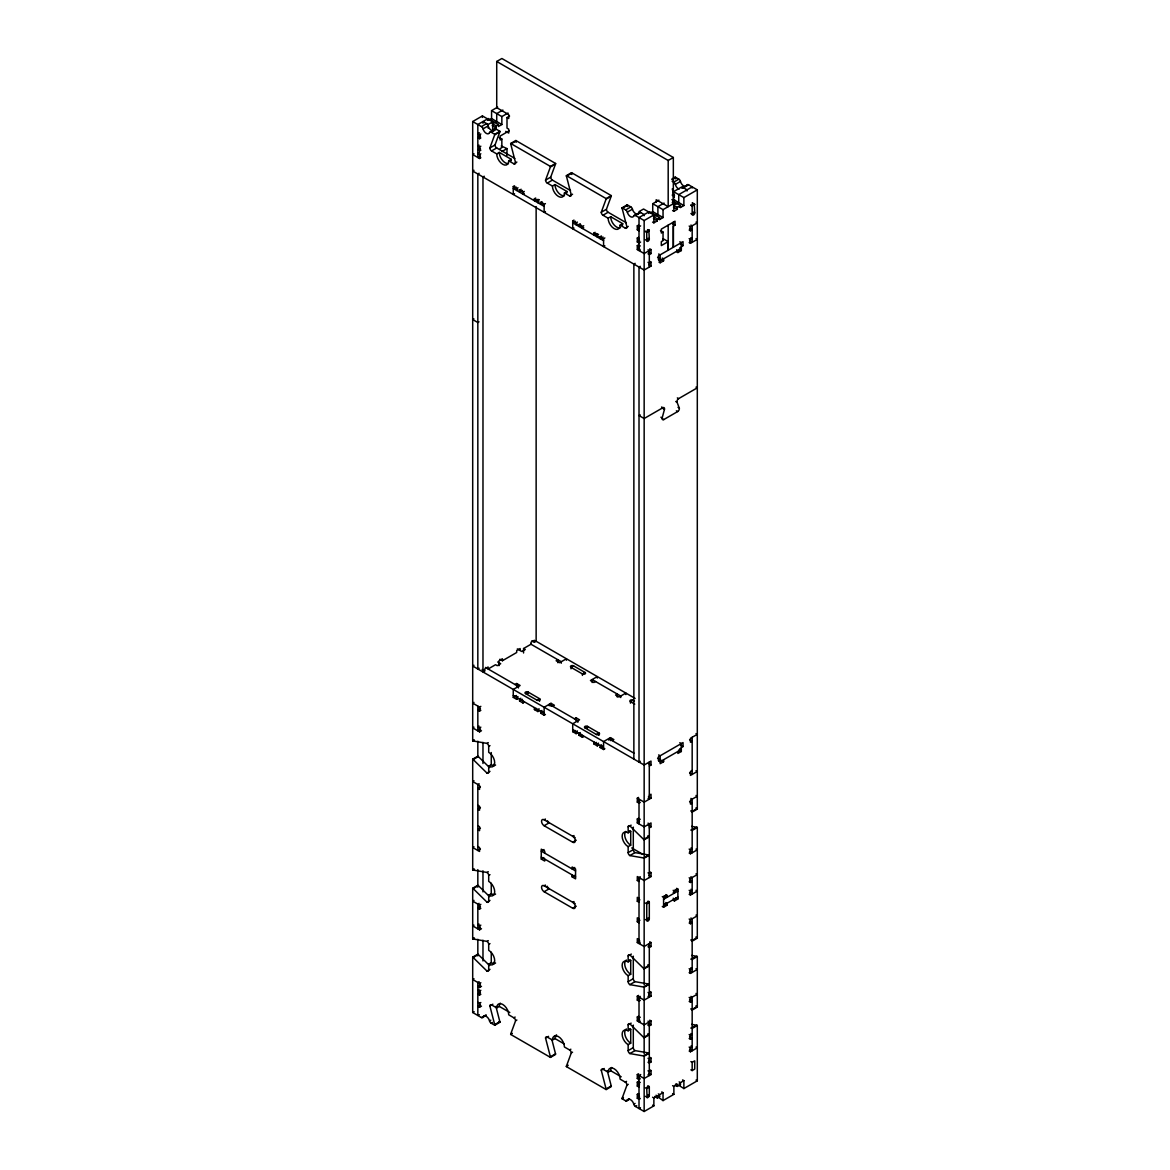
<?xml version="1.0" encoding="UTF-8"?>
<svg xmlns="http://www.w3.org/2000/svg" width="1170" height="1170" viewBox="0 0 1170 1170"><rect width="100%" height="100%" fill="white"/><g stroke="black" fill="none" stroke-linecap="round" stroke-linejoin="round"><path stroke-width="1.5" d="M658.885 262.022L660.172 262.767L660.172 258.804L657.598 257.327M663.039 240.274L663.039 238.665L668.187 241.634L668.187 250.219L668.187 225.137M673.335 203.697L673.335 157.497L668.187 160.465L668.187 206.666L656.18 199.734L656.18 202.366M676.611 251.799L677.883 252.544L681.32 250.555L681.32 246.592L683.031 245.612L683.031 241.649L658.461 255.835L658.461 259.798L660.172 258.804M675.733 401.485L677.02 402.217L679.302 408.067A2.428 1.404 -60 0 1 677.664 411.562L663.799 419.562A2.428 1.404 -60 0 1 662.161 417.953L664.443 409.471A2.428 1.404 -60 0 0 662.849 407.745L661.562 406.999M496.723 153.899L499.297 152.407L511.305 159.339L508.731 160.831A8.482 4.899 60 0 1 502.72 164.297A8.482 4.899 60 0 1 496.723 153.899L491.575 150.93A2.428 1.404 60 0 1 489.864 147.961L494.691 134.813A2.428 1.404 60 0 0 494.764 134.287L499.912 131.318L496.299 129.226A2.428 1.404 60 0 0 494.676 129.621A4.855 2.793 60 0 1 491.444 130.396A4.855 2.793 60 0 1 488.212 125.877A2.428 1.404 60 0 0 486.588 123.625L481.455 126.594L472.695 121.548L472.695 740.8A2.428 1.404 60 0 0 473.177 740.99L486.983 743.389L488.27 742.643M489.864 147.961L495.012 144.992L499.839 131.844A2.428 1.404 60 0 0 499.912 131.318M552.415 186.059L554.99 184.567L566.997 191.5L564.423 192.977A8.482 4.899 60 0 1 558.426 196.443A8.482 4.899 60 0 1 552.415 186.059L547.282 183.09A2.428 1.404 60 0 1 545.556 180.107L550.397 166.974A2.428 1.404 60 0 0 550.47 166.447L555.604 163.478L515.824 140.502L510.69 143.471A2.428 1.404 60 0 0 510.749 144.085L515.59 162.805A2.428 1.404 60 0 1 513.864 163.8L508.731 160.831M545.556 180.107L550.704 177.138L555.531 164.005A2.428 1.404 60 0 0 555.604 163.478M608.122 218.205L610.696 216.728L622.689 223.66L620.115 225.137A8.482 4.899 60 0 1 614.118 228.603A8.482 4.899 60 0 1 608.122 218.205L602.974 215.236A2.428 1.404 60 0 1 601.263 212.267L606.089 199.119A2.428 1.404 60 0 0 606.162 198.608L611.31 195.624L571.53 172.663L566.382 175.632A2.428 1.404 60 0 0 566.455 176.246L571.282 194.966A2.428 1.404 60 0 1 569.571 195.946L564.423 192.977M601.263 212.267L606.411 209.298L611.237 196.15A2.428 1.404 60 0 0 611.31 195.624M551.918 1039.794L555.531 1053.834A2.428 1.404 60 0 1 555.604 1054.433L550.47 1057.402L510.69 1034.441A2.428 1.404 60 0 1 510.749 1033.914L515.59 1020.766L516.877 1020.035M607.303 1070.769L611.237 1085.994A2.428 1.404 60 0 1 611.31 1086.594L606.162 1089.562L566.382 1066.601A2.428 1.404 60 0 1 566.455 1066.075L571.282 1052.927L572.569 1052.181M657.891 1096.89L663.039 1100.59L663.039 1092.678L659.617 1094.652L659.617 1096.641L657.306 1097.972L657.306 1095.997L653.869 1097.972L653.869 1105.884L644.158 1111.5L635.398 1106.44A2.428 1.404 60 0 1 633.774 1104.188A4.855 2.793 60 0 0 630.542 1099.683A4.855 2.793 60 0 0 627.31 1100.458A2.428 1.404 60 0 1 625.701 1100.838L622.074 1098.762A2.428 1.404 60 0 1 622.147 1098.235L626.974 1085.087L628.261 1084.341M505.718 131.347L508.731 133.073L508.731 129.124L507.005 128.13L507.005 117.57L508.731 118.55L508.731 114.601L496.723 107.669L496.723 61.469L501.872 58.5L673.335 157.497M472.695 121.548L482.406 115.932L492.672 121.885L492.672 129.811L496.095 127.823L496.095 125.848L492.234 123.625M480.402 156.019L477.828 157.511L477.828 124.517L488.153 118.55L498.405 124.517L498.405 126.492L501.842 124.517L491.575 118.55L491.575 110.638L497.674 107.113M496.694 113.622L502.881 110.053M489.221 119.925L491.575 118.55M482.976 123.274L482.976 121.548L488.153 124.503L493.287 121.534L493.287 123.011M501.842 124.517L501.842 116.59L508.029 113.022M481.455 126.594A2.428 1.404 60 0 1 483.064 128.846L488.212 125.877M494.369 122.894L496.723 121.534L496.723 113.607M479.437 132.824L477.828 133.746L479.554 134.74L480.841 133.994M507.005 117.57L509.579 116.079M496.095 125.848L498.405 124.517M480.241 136.32L477.828 137.709L479.554 138.703L480.841 137.958M483.064 128.846A4.855 2.793 60 0 0 486.296 133.365A4.855 2.793 60 0 0 489.528 132.59L494.676 129.621M489.528 132.59A2.428 1.404 60 0 1 491.151 132.195L496.299 129.226M494.691 134.813L499.839 131.844M479.115 145.212L477.828 145.957L479.554 146.952L480.841 146.206M509.184 130.835L500.131 136.056L500.131 140.02L501.842 139.025L501.842 147.61L500.131 148.605M480.402 148.429L477.828 149.921L479.554 150.915L480.841 150.169M473.982 153.796L472.695 154.542L479.554 158.506L480.841 157.76M479.437 152.626L477.828 153.548L479.554 154.542L480.841 153.796M491.575 150.93L496.723 147.961L514.829 158.418M501.228 145.987L506.99 148.605L506.99 155.464M510.749 144.085L515.897 141.117A2.428 1.404 60 0 1 515.824 140.502M501.842 151.573L506.99 148.605M473.982 170.293L472.695 171.039L644.158 270.036L651.017 266.073L651.017 262.109L649.73 261.378M479.13 173.262L477.828 174.008L477.828 668.991L479.115 668.245M484.263 176.231L482.976 176.977L482.976 671.96L484.687 670.966L484.687 668.991L488.124 667.002L488.124 668.991L495.553 664.706L497.265 665.686L500.702 663.712L497.689 661.971M513.864 163.8L516.877 162.06M514.551 193.723L513.264 194.469L513.264 186.542L514.551 185.811M516.014 186.951L513.264 188.531L544.138 206.344M550.397 166.974L555.531 164.005M513.264 186.542L516.701 188.531L517.988 187.785M517.988 189.759L516.701 190.505L516.701 188.531M522.449 190.491L519.553 192.158L519.553 190.183L521.162 189.248M519.553 190.183L522.99 192.158L524.277 191.412M524.277 193.401L522.99 194.132L522.99 192.158M547.282 183.09L552.415 180.107L570.536 190.564M566.455 176.246L571.603 173.277A2.428 1.404 60 0 1 571.53 172.663M536.664 199.441L534.412 200.743L534.412 198.754L535.699 198.023M534.412 198.754L537.849 200.743L539.136 199.997M539.136 201.971L537.849 202.717L537.849 200.743M542.953 203.068L540.701 204.37L540.701 202.381L541.988 201.649M540.701 202.381L544.138 204.37L545.425 203.624M569.571 195.946L572.569 194.22M545.425 211.551L544.138 212.282L544.138 204.37M606.089 199.119L611.237 196.15M574.002 228.048L572.715 228.793L572.715 220.867L574.002 220.121M575.45 221.262L572.715 222.841L603.574 240.669M572.715 220.867L576.137 222.841L577.424 222.11M577.424 224.084L576.137 224.83L576.137 222.841M581.256 225.181L579.004 226.483L579.004 224.494L580.291 223.748M579.004 224.494L582.426 226.483L583.713 225.737M602.974 215.236L608.122 212.267L626.228 222.724M583.713 227.711L582.426 228.457L582.426 226.483M622.074 207.792L627.222 204.823L630.835 206.914A2.428 1.404 60 0 1 632.458 209.167A4.855 2.793 60 0 0 635.69 213.671A4.855 2.793 60 0 0 638.922 212.896A2.428 1.404 60 0 1 640.546 212.516L635.398 215.485A2.428 1.404 60 0 0 633.774 215.865A4.855 2.793 60 0 1 630.542 216.64A4.855 2.793 60 0 1 627.31 212.136A2.428 1.404 60 0 0 625.701 209.883L622.074 207.792A2.428 1.404 60 0 0 622.147 208.392L626.974 227.126A2.428 1.404 60 0 1 625.263 228.106L620.115 225.137M672.019 178.951L675.236 177.109L678.849 179.185A2.428 1.404 60 0 1 680.472 181.438A4.855 2.793 60 0 0 683.704 185.957A4.855 2.793 60 0 0 686.936 185.182A2.428 1.404 60 0 1 688.545 184.787L697.305 189.847L697.305 809.099L692.172 812.068A2.428 1.404 60 0 1 691.675 811.702L690.812 810.854M622.147 208.392L627.295 205.423A2.428 1.404 60 0 1 627.222 204.823M672.092 179.566L675.309 177.708A2.428 1.404 60 0 1 675.236 177.109M625.701 209.883L630.835 206.914M672.121 181.248L673.701 182.154L678.849 179.185M627.31 212.136L632.458 209.167M673.701 182.154A2.428 1.404 60 0 1 675.324 184.407L680.472 181.438M597.343 233.854A1.813 1.053 0 0 1 596.437 233.576L593.863 235.053L593.863 233.079L595.15 232.333M593.863 233.079L597.285 235.053L598.572 234.307M650.447 212.94L652.728 211.624L652.728 203.712L658.915 200.129M697.305 189.847L683.88 197.598L683.88 205.525L673.569 199.602L673.569 191.675L681.905 186.864L687.053 189.833L687.024 191.002M598.572 236.296L597.285 237.042L597.285 235.053M633.774 215.865L638.922 212.896M686.936 185.182L681.788 188.151A2.428 1.404 60 0 1 683.412 187.756L688.545 184.787M603.033 237.013L600.151 238.68L600.151 236.706L601.438 235.96M672.15 195.097L674.563 195.2M657.876 206.68L664.063 203.097M600.151 236.706L603.574 238.68L604.861 237.949M625.263 228.106L628.261 226.38M671.887 199.587L673.276 200.392L674.563 199.646M473.865 318.854L472.695 319.527L477.828 322.51L478.998 321.823M635.398 215.485L644.158 220.53L654.469 214.578L654.469 216.07M652.728 203.712L663.039 209.635L675.309 202.556L675.309 204.033M639.01 230.768L637.299 229.773L637.299 225.81L638.586 225.079M655.58 215.923L657.891 214.578L657.891 206.666M675.953 204.165L678.732 202.556L678.732 194.63L692.172 186.878L692.172 188.034M604.861 245.861L603.574 246.607L603.574 238.68M640.619 225.883L639.01 226.805L637.299 225.81M637.299 229.773L639.551 228.472M653.445 216.655L657.306 218.892L659.617 217.547L659.617 219.536L658.33 218.79M673.452 205.116L677.298 207.339L680.443 205.525L680.443 207.499L679.156 206.754M652.582 222.11L653.869 222.841L657.306 220.867L657.306 218.892M659.617 219.536L663.039 217.547L663.039 209.635M672.589 210.556L673.876 211.302L677.298 209.313L677.298 207.339M680.443 207.499L683.88 205.525M640.619 242.044L639.01 242.98L637.299 241.985L637.299 238.022L638.586 237.276M637.299 241.985L639.551 240.684M648.019 253.788L649.306 254.519L651.017 253.539L651.017 249.576L644.158 253.539L637.299 249.576L637.299 245.612L638.586 244.866M668.187 241.634L661.328 245.598L661.328 241.634L663.039 240.654L663.039 232.07L661.328 233.064L661.328 229.101L675.046 221.189L675.046 225.137L673.335 226.132L673.335 247.25L673.335 222.168M640.297 245.861L639.01 246.607L637.299 245.612M637.299 249.576L639.551 248.274M640.297 249.824L639.01 250.57L639.01 217.561L648.721 211.96L648.721 213.437M689.159 226.059L690.446 226.805L697.305 222.841L696.018 222.11M689.159 230.022L690.446 230.768L692.172 229.773L689.598 228.296M635.164 263.352L633.862 264.098L633.862 759.081M640.297 266.321L639.01 267.067L639.01 762.05L640.297 761.304M651.017 262.109L649.306 263.104L648.019 262.358M689.159 238.607L690.446 239.353L692.172 238.358L690.885 237.612M658.651 259.93L660.158 260.793L681.306 248.581L681.306 242.643L679.799 241.78M689.159 242.57L690.446 243.302L697.305 239.353L696.018 238.607M660.172 262.767L663.595 260.793L663.595 258.804L662.308 258.058M640.18 414.882L639.01 415.555L644.158 418.524L662.849 407.745M677.02 402.217A2.428 1.404 -60 0 1 678.629 398.634L697.305 387.84L696.018 387.094M473.982 665.277L472.695 666.022L644.158 765.019L651.017 761.056L651.017 765.019L649.306 765.999M499.839 659.251L502.413 660.743L516.701 652.494L516.701 650.505L520.123 648.531L520.123 650.505M523.56 652.992L523.56 648.531L530.99 644.246L530.99 642.257L534.412 640.283L534.412 642.257L536.138 641.277L536.138 206.564M473.982 702.395L472.695 703.141L479.554 707.104L480.841 706.358M514.99 684.494L516.701 683.514L520.123 685.488L513.264 689.452L513.264 697.364L516.701 699.353L517.988 698.607M480.402 708.581L477.828 710.073L479.554 711.067L480.841 710.322M513.264 697.364L516.482 695.506M517.988 696.633L516.701 697.364L516.701 699.353M528.138 693.576L528.138 692.084A1.813 1.053 0 0 0 525.564 692.084A1.813 1.053 0 0 0 525.564 693.576L528.138 692.084L539.56 698.695L539.56 701.283M573.563 665.862A1.813 1.053 0 0 0 571.004 665.862A1.813 1.053 0 0 0 571.004 667.339L582.426 673.935A1.813 1.053 0 0 0 585 673.935A1.813 1.053 0 0 0 585 672.457L573.563 665.862L571.004 667.339L571.004 668.83M520.84 698.271L519.553 699.016L519.553 700.991L522.99 702.98L524.277 702.234M473.982 727.155L472.695 727.886L479.554 731.85L481.484 730.738M519.553 700.991L522.449 699.324M479.115 726.16L477.828 726.906L479.554 727.886L480.841 727.155M480.577 729.276L477.828 730.855L477.828 706.11M536.986 700.172L539.56 698.695A1.813 1.053 0 0 1 539.56 700.172A1.813 1.053 0 0 1 536.986 700.172L525.564 693.576M585 672.457L582.426 673.935L582.426 675.426M472.695 740.8L473.982 740.054M473.177 740.99L474.464 740.259M534.412 707.601L534.412 709.576L536.343 708.464M539.136 708.83L537.849 709.576L537.849 711.55L539.136 710.819M552.708 706.27L554.419 705.291L550.997 703.302L544.138 707.265L544.138 715.192L545.425 714.446M541.988 710.482L540.701 711.228L540.701 713.203L544.138 715.192M540.701 713.203L542.953 711.901M595.574 681.525L593.863 682.519L590.426 680.545L597.285 676.582L597.285 678.059M489.543 767.578L478.325 756.566A2.428 1.404 60 0 0 477.828 756.2L472.695 759.169A2.428 1.404 60 0 1 473.177 759.535L486.983 773.077A2.428 1.404 60 0 0 488.694 772.098L488.694 766.16A8.482 4.899 60 0 0 494.691 762.694A8.482 4.899 60 0 0 488.694 752.295L488.694 746.358L489.981 745.612M473.177 759.535L478.325 756.566M488.694 766.16L491.268 764.668A8.482 4.899 60 0 0 495.583 765.048M574.426 718.819L576.137 717.824L579.574 719.813L572.715 723.762L572.715 731.689L576.137 733.663L577.424 732.917M486.983 773.077L489.981 771.352M473.982 780.77L472.695 781.516L479.554 785.48L479.554 789.428L477.828 788.448L480.402 786.957M479.115 783.739L477.828 784.485L477.828 850.488L480.402 848.996M572.715 731.689L574.967 730.387M577.424 730.943L576.137 731.689L576.137 733.663M587.574 727.886L587.574 726.409A1.813 1.053 0 0 0 585 726.409A1.813 1.053 0 0 0 585 727.886L587.574 726.409L598.996 733.005L598.996 735.228M634.433 700.991L633.014 700.172L630.44 701.664L630.44 703.141M580.291 732.596L579.004 733.341L579.004 735.316L582.426 737.29L583.713 736.559M579.004 735.316L580.934 734.204M596.437 734.497L598.996 733.005A1.813 1.053 0 0 1 598.996 734.497A1.813 1.053 0 0 1 596.437 734.497L585 727.886M593.863 741.912L593.863 743.901L596.437 742.409M598.572 743.155L597.285 743.901L597.285 745.875L598.572 745.129M612.144 740.595L613.87 739.601L610.433 737.626L603.574 741.59L603.574 749.502L604.861 748.756M601.438 744.807L600.151 745.539L600.151 747.528L603.574 749.502M600.151 747.528L603.033 745.86M480.402 828.214L477.828 829.691L479.554 830.685L479.554 826.722L477.828 825.727M473.982 846.773L472.695 847.519L479.554 851.467L479.554 847.519L477.828 846.524M576.254 840.192L572.715 842.224L544.138 825.727A3.642 2.106 60 0 1 541.564 821.281A3.642 2.106 60 0 1 544.138 819.79L545.425 819.044M544.138 825.727L549.271 822.759A3.642 2.106 60 0 1 547.458 820.843M681.32 747.513L683.031 746.533L683.031 742.57L658.461 756.756L658.461 760.719L660.172 759.725L657.598 758.248M472.695 759.169L472.695 869.851L473.982 869.105M472.695 869.851A2.428 1.404 60 0 0 473.177 870.056L474.464 869.31M663.595 759.725L663.595 761.714L660.172 763.688L660.158 755.776L658.651 754.913M679.799 742.701L681.306 743.564L681.32 751.476L677.883 753.451L677.883 751.476M473.177 870.056L486.983 872.44L488.27 871.694M489.543 896.63L478.325 885.631A2.428 1.404 60 0 0 477.828 885.266L472.695 888.235A2.428 1.404 60 0 1 473.177 888.6L486.983 902.143A2.428 1.404 60 0 0 488.694 901.149L488.694 895.211A8.482 4.899 60 0 0 494.691 891.745A8.482 4.899 60 0 0 488.694 881.346L488.694 875.409L489.981 874.663M473.177 888.6L478.325 885.631M544.021 849.552L541.271 851.146L575.567 870.933M640.297 802.386L639.01 803.132L637.299 802.137L637.299 798.174L638.586 797.428M574.002 835.556L572.715 836.287A3.642 2.106 60 0 1 575.289 840.747A3.642 2.106 60 0 1 572.715 842.224M637.299 802.137L639.551 800.836M649.306 795.205L651.017 794.225L651.017 798.174L644.158 802.137L637.299 798.174M692.172 770.46L690.446 771.454L690.446 775.403L697.305 771.454L696.018 770.708M544.708 853.12L544.708 851.146L541.271 849.157L541.271 859.058L543.845 857.581M473.982 900.388L472.695 901.134L479.554 905.097L480.841 904.351M488.694 895.211L491.268 893.719A8.482 4.899 60 0 0 495.583 894.099M479.115 903.357L477.828 904.103L477.828 928.848L480.402 927.371M486.983 902.143L489.981 900.403M480.402 906.574L477.828 908.066L479.554 909.061L480.841 908.315M649.306 827.877L651.017 826.883L651.017 822.934L644.158 826.883L637.299 822.934L637.299 818.971L638.586 818.225M640.297 819.219L639.01 819.951L637.299 818.971M629.87 855.577L635.017 852.608L648.809 855.007A2.428 1.404 60 0 1 649.306 855.197L644.158 858.166A2.428 1.404 60 0 0 643.661 857.976L629.87 855.577A2.428 1.404 60 0 1 628.158 852.608L628.158 846.67A8.482 4.899 60 0 1 622.147 836.272A8.482 4.899 60 0 1 628.158 832.806L628.158 826.868L631.156 825.143M637.299 822.934L639.551 821.632M628.158 832.806L630.718 831.329L630.718 845.179L628.158 846.67M473.982 925.148L472.695 925.88L479.554 929.843L481.484 928.731M574.719 867.482L572.145 868.959L572.145 866.985L575.567 868.959L575.567 878.86L572.145 876.886L572.145 874.897M576.254 906.194L572.715 908.227L544.138 891.73A3.642 2.106 60 0 1 541.564 887.269A3.642 2.106 60 0 1 544.138 885.792L545.425 885.046M479.115 924.154L477.828 924.9L479.554 925.88L480.841 925.148M544.138 891.73L549.271 888.761A3.642 2.106 60 0 1 547.121 886.173M572.145 876.886L574.719 875.394M643.661 839.431L648.809 836.448A2.428 1.404 60 0 0 649.306 836.813L644.158 839.797A2.428 1.404 60 0 1 643.661 839.431L629.87 825.888A2.428 1.404 60 0 0 628.158 826.868M691.675 811.702L696.823 808.733A2.428 1.404 60 0 0 697.305 809.099M472.695 888.235L472.695 938.793L473.982 938.047M472.695 938.793A2.428 1.404 60 0 0 473.177 938.983L474.464 938.252M628.158 852.608L633.292 849.639L633.292 827.117M473.177 938.983L486.983 941.382L488.27 940.636M489.543 965.572L478.325 954.559A2.428 1.404 60 0 0 477.828 954.193L472.695 957.162A2.428 1.404 60 0 1 473.177 957.528L486.983 971.071A2.428 1.404 60 0 0 488.694 970.091L488.694 964.153A8.482 4.899 60 0 0 494.691 960.687A8.482 4.899 60 0 0 488.694 950.289L488.694 944.351L489.981 943.605M643.661 857.976L648.809 855.007M690.812 830.1L696.823 827.278A2.428 1.404 60 0 1 697.305 827.482L697.305 938.164L692.172 941.133A2.428 1.404 60 0 1 691.675 940.768L690.812 939.919M697.305 827.482L692.172 830.451A2.428 1.404 60 0 0 691.675 830.247M473.177 957.528L478.325 954.559M574.002 901.543L572.715 902.289A3.642 2.106 60 0 1 575.289 906.75A3.642 2.106 60 0 1 572.715 908.227M488.694 964.153L491.268 962.661A8.482 4.899 60 0 0 495.583 963.042M640.297 876.798L639.01 877.544L639.01 943.532L640.297 942.801M649.73 871.84L651.017 872.586L651.017 876.549L644.158 880.513L637.299 876.549L637.299 880.513L639.873 879.021M651.017 872.586L649.306 873.581L648.019 872.835M689.159 849.084L690.446 849.815L692.172 848.835L690.885 848.089M473.982 978.763L472.695 979.509L479.554 983.473L480.841 982.727M486.983 971.071L489.981 969.345M689.159 853.032L690.446 853.778L697.305 849.815L696.018 849.084M479.115 981.732L477.828 982.478L477.828 1015.472L479.261 1014.653M480.402 984.95L477.828 986.442L479.554 987.421L481.484 986.31M479.115 989.323L477.828 990.069L479.554 991.063L480.841 990.317M639.01 898.326L637.299 897.331L637.299 901.295L639.873 899.818M479.115 991.794L480.402 992.54L477.828 994.032L479.554 995.012L480.841 994.281M689.159 877.793L690.446 878.524L697.305 874.575L696.018 873.829M477.828 1002.28L479.554 1003.26L480.841 1002.529M662.308 896.586L663.595 897.331L667.032 895.357L667.032 897.331L664.136 895.664M673.174 890.326L674.461 891.057L677.883 889.083L677.883 898.984L674.461 900.958L673.174 900.213M689.159 881.741L690.446 882.487L692.172 881.493L689.598 880.015M480.402 1004.752L477.828 1006.229L479.554 1007.224L481.484 1006.112M663.595 899.32L677.883 891.072L675.134 889.493M472.695 957.162L472.695 1012.503L474.128 1011.684M663.595 905.258L677.883 897.01M495.919 1006.463L499.839 1021.673A2.428 1.404 60 0 1 499.912 1022.287L494.764 1025.256A2.428 1.404 60 0 0 494.691 1024.642L489.864 1005.922L492.862 1004.196M639.01 918.786L637.299 917.792L637.299 921.755L639.873 920.278M689.159 890.326L690.446 891.072L692.172 890.077L690.885 889.332M662.308 906.487L663.595 907.233L667.032 905.258L667.032 903.269L665.745 902.523M689.159 894.289L690.446 895.035L697.305 891.072L696.018 890.326M489.864 1005.922A2.428 1.404 60 0 1 491.575 1004.928L496.723 1007.896L499.297 1006.419A8.482 4.899 60 0 1 500.292 1003.173M472.695 1012.503L481.455 1017.564L485.945 1014.96M481.455 1017.564A2.428 1.404 60 0 0 483.064 1017.183L486.281 1015.326M483.064 1017.183A4.855 2.793 60 0 1 486.296 1016.408A4.855 2.793 60 0 1 489.528 1020.913L490.815 1020.167M489.528 1020.913A2.428 1.404 60 0 0 491.151 1023.165L492.438 1022.419M494.691 1024.642L499.839 1021.673M639.01 939.583L637.299 938.589L637.299 942.552L639.873 941.06M496.723 1007.896A8.482 4.899 60 0 1 502.72 1004.43A8.482 4.899 60 0 1 508.731 1014.829L513.864 1017.798L515.151 1017.052M648.019 946.749L649.306 947.495L651.017 946.501L651.017 942.552L644.158 946.501L637.299 942.552M689.159 919.035L690.446 919.781L697.305 915.817L696.018 915.072M629.87 984.643L635.017 981.659L648.809 984.058A2.428 1.404 60 0 1 649.306 984.262L644.158 987.231A2.428 1.404 60 0 0 643.661 987.027L629.87 984.643A2.428 1.404 60 0 1 628.158 981.659L628.158 975.721A8.482 4.899 60 0 1 622.147 965.338A8.482 4.899 60 0 1 628.158 961.872L628.158 955.934L631.361 954.077M689.159 922.998L690.446 923.744L692.172 922.75L689.598 921.258M628.158 961.872L630.718 960.38L630.718 974.244L628.158 975.721M510.749 1033.914L512.036 1033.168M510.69 1034.441L511.977 1033.695M643.661 968.482L648.809 965.513A2.428 1.404 60 0 0 649.306 965.879L644.158 968.848A2.428 1.404 60 0 1 643.661 968.482L629.87 954.939A2.428 1.404 60 0 0 628.158 955.934M691.675 940.768L696.823 937.799A2.428 1.404 60 0 0 697.305 938.164M628.158 981.659L633.292 978.69L633.292 956.168M550.47 1057.402A2.428 1.404 60 0 0 550.397 1056.803L545.556 1038.082L548.569 1036.342M643.661 987.027L648.809 984.058M690.812 959.151L696.823 956.343A2.428 1.404 60 0 1 697.305 956.533L697.305 1007.092L692.172 1010.061A2.428 1.404 60 0 1 691.675 1009.695L690.812 1008.847M545.556 1038.082A2.428 1.404 60 0 1 547.282 1037.088L552.415 1040.057L554.99 1038.58A8.482 4.899 60 0 1 556.525 1034.836M697.305 956.533L692.172 959.502A2.428 1.404 60 0 0 691.675 959.312M640.297 1000.379L639.01 1001.125L637.299 1000.131L637.299 996.167L638.586 995.421M640.297 996.416L639.01 997.162L639.01 1021.907L640.297 1021.161M637.299 1000.131L639.551 998.829M637.299 996.167L644.158 1000.131L651.017 996.167L651.017 992.204L649.306 993.198L648.019 992.452M689.159 968.702L690.446 969.447L692.172 968.453L690.885 967.707M689.159 972.665L690.446 973.396L697.305 969.447L696.018 968.702M550.397 1056.803L555.531 1053.834M552.415 1040.057A8.482 4.899 60 0 1 558.426 1036.591A8.482 4.899 60 0 1 564.423 1046.989L569.571 1049.958L570.858 1049.212M647.697 1024.935L649.306 1025.871L651.017 1024.876L651.017 1020.913L644.158 1024.876L637.299 1020.913L637.299 1016.964L638.586 1016.218M640.297 1017.213L639.01 1017.944L637.299 1016.964M629.87 1053.57L635.017 1050.601L648.809 1052.985A2.428 1.404 60 0 1 649.306 1053.19L644.158 1056.159A2.428 1.404 60 0 0 643.661 1055.969L629.87 1053.57A2.428 1.404 60 0 1 628.158 1050.601L628.158 1044.664A8.482 4.899 60 0 1 622.147 1034.265A8.482 4.899 60 0 1 628.158 1030.799L628.158 1024.861L631.156 1023.136M637.299 1020.913L639.551 1019.626M566.455 1066.075L568.064 1065.139M566.382 1066.601L567.669 1065.855M628.158 1030.799L630.718 1029.322L630.718 1043.172L628.158 1044.664M689.159 997.41L690.446 998.156L697.305 994.193L696.018 993.447M689.159 1001.374L690.446 1002.105L692.172 1001.125L689.598 999.633M643.661 1037.41L648.809 1034.441A2.428 1.404 60 0 0 649.306 1034.806L644.158 1037.775A2.428 1.404 60 0 1 643.661 1037.41L629.87 1023.867A2.428 1.404 60 0 0 628.158 1024.861M691.675 1009.695L696.823 1006.726A2.428 1.404 60 0 0 697.305 1007.092M628.158 1050.601L633.292 1047.633L633.292 1025.11M606.162 1089.562A2.428 1.404 60 0 0 606.089 1088.963L601.263 1070.228L604.261 1068.503M601.263 1070.228A2.428 1.404 60 0 1 602.974 1069.248L608.122 1072.217L610.696 1070.726A8.482 4.899 60 0 1 611.691 1067.479M643.661 1055.969L648.809 1052.985M690.812 1028.094L696.823 1025.271A2.428 1.404 60 0 1 697.305 1025.476L697.305 1080.817L683.88 1088.568L678.732 1085.219M697.305 1025.476L692.172 1028.445A2.428 1.404 60 0 0 691.675 1028.24M648.019 1062.243L649.306 1062.989L651.017 1062.009L651.017 1058.046L649.306 1059.025L648.019 1058.294M689.159 1034.529L690.446 1035.274L692.172 1034.28L690.885 1033.534M689.159 1038.492L690.446 1039.238L692.172 1038.243L689.598 1036.752M606.089 1088.963L611.237 1085.994M640.297 1078.755L639.01 1079.486L637.299 1078.506L637.299 1074.543L638.586 1073.797M608.122 1072.217A8.482 4.899 60 0 1 614.118 1068.751A8.482 4.899 60 0 1 620.115 1079.149L625.263 1082.118L626.55 1081.372M640.721 1074.543L639.01 1075.537L639.01 1108.531L640.443 1107.697M637.299 1078.506L639.551 1077.204M637.299 1074.543L644.158 1078.506L651.017 1074.543L651.017 1070.579L649.306 1071.574L648.019 1070.828M689.159 1047.077L690.446 1047.808L692.172 1046.828L690.885 1046.082M639.01 1087.076L637.299 1086.096L637.299 1082.133L638.586 1081.387M689.159 1051.026L690.446 1051.771L697.305 1047.808L696.018 1047.077M640.297 1082.382L639.01 1083.128L637.299 1082.133M637.299 1086.096L639.551 1084.795M622.147 1098.235L623.434 1097.489M622.074 1098.762L623.361 1098.016M625.701 1100.838L628.582 1099.171M690.885 1061.585L692.172 1062.331L694.731 1060.854L694.731 1069.102L692.172 1070.579L690.885 1069.833M640.297 1098.542L639.01 1099.288L637.299 1098.294L637.299 1094.345L638.586 1093.599M627.31 1100.458L629.562 1099.156M637.299 1098.294L639.551 1097.007M633.774 1104.188L635.061 1103.442M646.732 1096.816L649.306 1095.325L648.019 1094.593M635.398 1106.44L636.685 1105.694M672.589 1085.672L673.876 1086.418L677.298 1084.444L677.298 1086.418L675.061 1085.117M679.156 1081.884L680.443 1082.63L683.88 1080.641L683.88 1088.568M677.298 1086.418L680.443 1084.605L680.443 1082.63M663.039 1100.59L673.876 1094.345L673.876 1086.418M691.645 826.386L696.823 827.278M691.645 955.437L696.823 956.343M691.645 1024.379L696.823 1025.271M694.249 203.595L694.731 212.779A1.813 1.053 -60 0 1 693.459 215.017A1.813 1.053 -60 0 1 692.172 214.271L690.885 213.525M648.823 229.817L649.306 239.016A1.813 1.053 -60 0 1 648.019 241.239A1.813 1.053 -60 0 1 646.732 240.493L645.445 239.762M647.112 1097.738L646.732 1088.568A1.813 1.053 -60 0 1 648.019 1086.345A1.813 1.053 -60 0 1 649.306 1087.076L649.306 1095.573A1.843 1.068 -60 0 1 647.288 1097.592M496.723 61.469L668.187 160.465M673.569 191.675L683.88 197.598M692.494 202.995L694.731 204.282M692.172 203.053L694.731 204.531L692.172 206.022L690.885 205.276M690.885 205.028L692.172 205.774L692.172 214.271L694.731 212.779L693.459 212.033M672.706 201.079L680.443 205.525M672.267 202.454L673.876 203.375L673.876 211.302M673.452 207.09L677.298 209.313M690.885 225.079L692.172 225.81L692.172 242.322L689.627 240.844M491.575 110.638L501.842 116.59M652.728 211.624L663.039 217.547M672.472 223.66L675.046 225.137M649.306 211.624L659.617 217.547M492.234 125.599L496.095 127.823M653.445 218.644L657.306 220.867M491.151 132.195L494.764 134.287M510.69 143.471L550.47 166.447M566.382 175.632L606.162 198.608M499.268 137.548L501.842 139.025M660.465 230.592L663.039 232.07M680.457 244.12L683.031 245.612M679.799 247.718L681.306 248.581M647.697 229.598L649.306 230.519M647.58 229.773L649.306 230.768L646.732 232.245L645.445 231.514M679.068 249.254L681.32 250.555M479.115 135.237L480.402 135.983M645.445 231.265L646.732 232.011L646.732 240.493L649.306 239.016L648.019 238.27M479.115 135.486L480.402 136.232M676.611 249.81L677.883 250.555L677.883 252.544M637.299 238.022L639.01 239.016M649.73 248.83L651.017 249.576M658.651 253.992L660.158 254.855L660.158 260.793M648.019 249.824L649.306 250.57L649.306 267.067M648.765 252.237L651.017 253.539M660.714 259.111L663.595 260.793M648.765 264.771L651.017 266.073M677.342 397.888L678.629 398.634M678.015 407.321L679.302 408.067M676.377 410.816L677.664 411.562M663.171 408.74L664.443 409.471M660.874 417.222L662.161 417.953M662.512 418.816L663.799 419.562M535.992 641.189L635.12 698.417M696.018 733.59L697.305 734.321L690.446 738.285L690.446 742.248L692.172 741.253L689.598 739.776M531.853 640.78L534.412 642.257M530.844 644.158L561.278 661.723L561.278 663.214M634.725 704.135L630.44 701.664A1.813 1.053 0 0 1 630.44 700.172A1.813 1.053 0 0 1 633.014 700.172M523.56 648.531L525.272 649.525L521.849 651.5L517.345 648.897M680.457 745.041L683.031 746.533M679.799 748.639L681.306 749.502L660.158 761.714L658.651 760.851M678.746 749.999L681.32 751.476M689.598 772.931L692.172 774.423L692.172 737.29M661.035 760.222L663.595 761.714M485.448 667.441L518.412 686.483L518.412 687.96M634.082 753.261L608.722 738.621L608.722 740.098M648.443 763.527L651.017 765.019M482.128 669.489L484.687 670.966M696.018 795.454L697.305 796.2L690.446 800.163L690.446 804.112L692.172 803.132L689.598 801.64M513.264 695.389L544.138 713.203M572.715 729.7L603.574 747.528M690.885 798.423L692.172 799.168L692.172 852.784L689.598 851.307M534.412 709.576L537.849 711.55M593.863 743.901L597.285 745.875M648.443 796.697L651.017 798.174M648.019 798.423L649.306 799.168L649.306 762.05M648.019 823.168L649.306 823.914L649.306 877.544M648.443 825.406L651.017 826.883M690.885 876.798L692.172 877.544L692.172 894.041L689.598 892.549M631.741 847.943L642.798 854.319M676.611 888.337L677.883 889.083M648.765 875.248L651.017 876.549M673.174 892.3L674.461 893.046L674.461 891.057M544.138 819.79L575.172 837.72M675.646 897.682L677.883 898.984M673.174 898.238L674.461 898.984L674.461 900.958M665.745 894.611L667.032 895.357M637.299 880.513L639.01 881.493M690.885 918.04L692.172 918.786L692.172 972.416L689.598 970.924M664.458 903.766L667.032 905.258M647.697 901.353L649.306 902.289L649.306 918.786A1.813 1.053 -60 0 1 648.019 921.009A1.813 1.053 -60 0 1 646.732 920.278L645.445 919.532M477.828 805.267L479.554 806.262L479.554 810.225L477.828 809.231L480.402 807.753L479.115 807.007M645.445 903.035L646.732 903.766L649.306 902.289A1.813 1.053 -60 0 0 648.019 901.543A1.813 1.053 -60 0 0 646.732 903.766L646.732 920.278L649.306 918.786L648.019 918.04M637.299 901.295L639.01 902.289M541.271 857.083L575.567 876.886M541.271 859.058L544.708 861.047L544.708 859.058M637.299 921.755L639.01 922.75M649.73 941.806L651.017 942.552M648.765 945.214L651.017 946.501M544.138 885.792L575.172 903.708M690.885 996.416L692.172 997.162L692.172 1050.777L689.598 1049.3M649.73 991.473L651.017 992.204M648.765 994.866L651.017 996.167M648.019 996.416L649.306 997.162L649.306 943.532M649.73 1020.181L651.017 1020.913M648.019 1021.161L649.306 1021.907L649.306 1075.537L648.019 1074.791M648.765 1023.574L651.017 1024.876M696.018 1080.071L697.305 1080.817M649.73 1057.3L651.017 1058.046M682.593 1079.91L683.88 1080.641M648.765 1060.707L651.017 1062.009M679.156 1083.859L680.443 1084.605M676.026 1083.698L677.298 1084.444M649.73 1069.833L651.017 1070.579M648.765 1073.241L651.017 1074.543M672.589 1093.599L673.876 1094.345M661.752 1091.932L663.039 1092.678M647.58 1086.096L649.306 1087.076L646.732 1088.568L645.445 1087.822M658.33 1093.921L659.617 1094.652M555.209 1035.728L556.598 1036.532M658.008 1095.705L659.617 1096.641M656.019 1095.252L657.306 1095.997M499.297 1006.419L509.798 1012.474M554.99 1038.58L563.998 1043.772M610.696 1070.726L621.197 1076.795M654.732 1096.48L657.306 1097.972M652.582 1097.226L653.869 1097.972M647.697 1094.652L649.306 1095.573M645.445 1096.319L646.732 1097.065M637.299 1094.345L639.01 1095.325M652.582 1105.153L653.869 1105.884M498.786 1021.629L499.912 1022.287M491.151 1023.165L494.764 1025.256M695.96 807.885L696.823 808.733M647.946 835.614L648.809 836.448M695.96 936.951L696.823 937.799M695.96 1005.878L696.823 1006.726M647.946 964.665L648.809 965.513M647.946 1033.593L648.809 1034.441M675.309 177.708L675.602 178.878M672.267 188.867L674.388 197.057M627.295 205.423L627.603 206.593M571.603 173.277L571.896 174.447M515.897 141.117L516.204 142.287M692.172 1062.331L692.172 1070.579M690.446 226.805L690.446 230.768M690.446 239.353L690.446 243.302M690.446 849.815L690.446 853.778M690.446 878.524L690.446 882.487M690.446 891.072L690.446 895.035M690.446 919.781L690.446 923.744M690.446 969.447L690.446 973.396M690.446 998.156L690.446 1002.105M690.446 1035.274L690.446 1039.238M690.446 1047.808L690.446 1051.771M663.595 897.331L663.595 907.233M653.869 222.841L653.869 214.929L643.558 209.006L639.039 211.609L644.187 214.578L644.158 215.748M644.158 220.53L644.158 856.542M644.158 858.166L644.158 984.95M644.158 987.231L644.158 1053.994M644.158 1056.159L644.158 1111.5M639.01 799.168L639.01 823.914M625.862 694.556L625.862 693.079L619.003 697.042L615.581 695.053L617.292 694.073L617.292 697.042M620.729 697.539L620.729 696.048L592.152 679.551L592.152 682.519M610.433 737.626L610.433 740.595M596.437 233.576L596.437 235.053M582.426 735.316L582.426 737.29M577.848 722.285L577.848 720.793L549.271 704.296L549.271 705.788M576.137 717.824L576.137 720.793M566.426 660.246L566.426 658.754L559.567 662.717L556.13 660.743L557.856 659.748L557.856 662.717M550.997 703.302L550.997 706.27M536.986 199.631L536.986 200.743M522.99 700.991L522.99 702.98M516.701 683.514L516.701 686.483M502.413 660.743L502.413 658.754L498.976 660.743L498.976 665.686M493.842 764.303L493.842 765.911M493.842 962.296L493.842 963.904M491.268 752.544L491.268 764.668M491.268 883.335L491.268 893.719M491.268 952.263L491.268 962.661M488.153 118.55L488.153 119.925M488.153 124.503L488.153 128.144M487.554 118.901L487.554 120.393M482.976 742.394L482.976 763.498M482.976 870.802L482.976 891.906M482.976 940.212L482.976 960.936M482.406 115.932L482.406 117.424M479.554 134.74L479.554 138.703M479.554 146.952L479.554 150.915M479.554 154.542L479.554 158.506M479.554 707.104L479.554 711.067M479.554 727.886L479.554 731.85M479.554 905.097L479.554 909.061M479.554 925.88L479.554 929.843M479.554 983.473L479.554 987.421M479.554 991.063L479.554 995.012M479.554 1003.26L479.554 1007.224M477.828 741.18L477.828 757.005M477.828 869.602L477.828 887.167M477.828 939.305L477.828 955.89M538.829 199.514A1.813 1.053 0 0 1 537.556 199.47M692.07 205.803A1.843 1.068 -60 0 1 694.176 203.755M646.63 232.04A1.843 1.068 -60 0 1 648.736 229.993M486.983 743.389A2.428 1.404 60 0 1 488.694 746.358M635.017 852.608A2.428 1.404 60 0 1 633.292 849.639M630.718 845.179A8.482 4.899 60 0 1 625.38 838.349A8.482 4.899 60 0 1 625.848 831.402M629.416 830.744A8.482 4.899 60 0 1 630.718 831.329M486.983 872.44A2.428 1.404 60 0 1 488.694 875.409M486.983 941.382A2.428 1.404 60 0 1 488.694 944.351M635.017 1050.601A2.428 1.404 60 0 1 633.292 1047.633M635.017 981.659A2.428 1.404 60 0 1 633.292 978.69M630.718 1043.172A8.482 4.899 60 0 1 625.204 1035.772A8.482 4.899 60 0 1 626.403 1028.942M629.416 1028.737A8.482 4.899 60 0 1 630.718 1029.322M630.718 974.244A8.482 4.899 60 0 1 625.204 966.83A8.482 4.899 60 0 1 626.403 960.014M629.416 959.795A8.482 4.899 60 0 1 630.718 960.38M569.571 1049.958A2.428 1.404 60 0 1 571.282 1052.927M625.263 1082.118A2.428 1.404 60 0 1 626.974 1085.087M513.864 1017.798A2.428 1.404 60 0 1 515.59 1020.766M552.415 180.107A2.428 1.404 60 0 1 550.704 177.138M496.723 147.961A2.428 1.404 60 0 1 495.012 144.992M608.122 212.267A2.428 1.404 60 0 1 606.411 209.298M620.524 227.726A8.482 4.899 60 0 1 614.148 224.991A8.482 4.899 60 0 1 610.696 216.728M622.689 223.66A8.482 4.899 60 0 1 622.557 225.079M564.481 195.683A8.482 4.899 60 0 1 558.251 192.611A8.482 4.899 60 0 1 554.99 184.567M566.997 191.5A8.482 4.899 60 0 1 566.85 192.918M508.423 163.595A8.482 4.899 60 0 1 502.354 160.217A8.482 4.899 60 0 1 499.297 152.407M511.305 159.339A8.482 4.899 60 0 1 511.158 160.758M679.053 189.174A4.855 2.793 60 0 1 675.324 184.407M674.49 200.509A2.428 1.404 60 0 1 673.276 200.392M673.276 194.454A8.482 4.899 60 0 1 673.13 195.873"/></g></svg>
